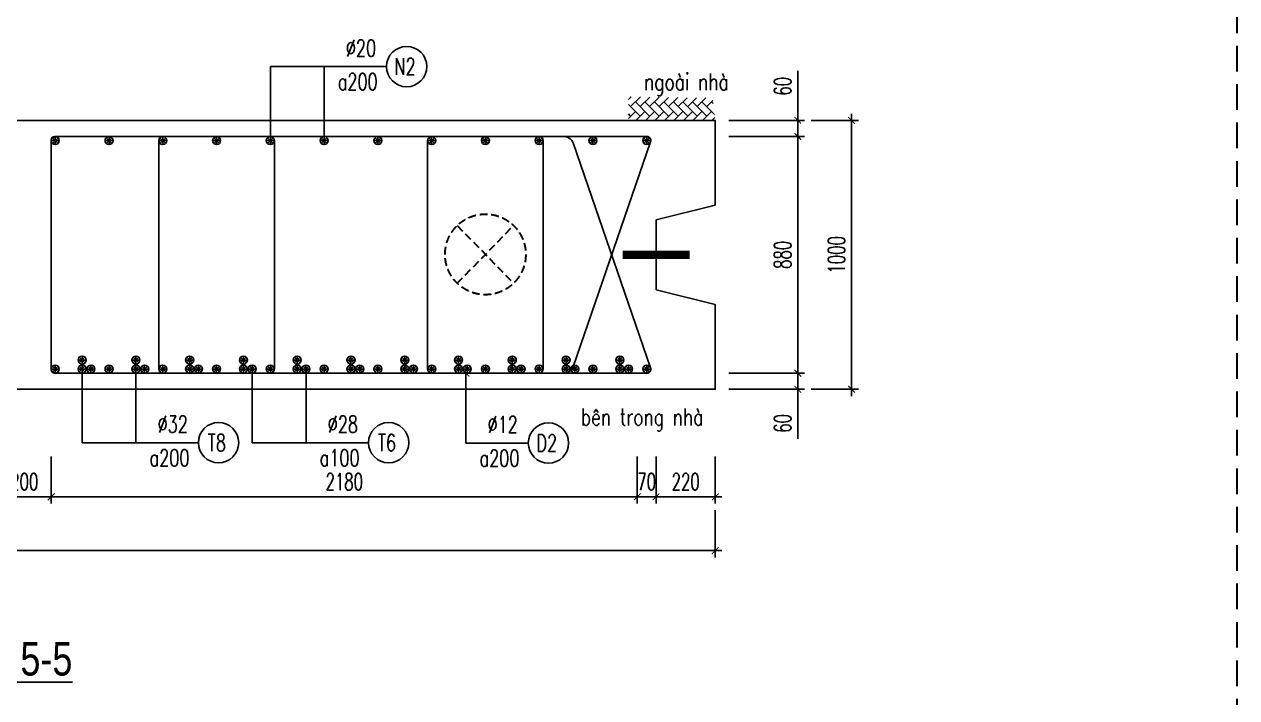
# Model space of a CAD drawing. Header units: millimetres. Extents: x -143483 to 1166745, y -1448440 to -1202244.
# Drawn here: x 283852 to 301892, y -1256170 to -1246150 of the extents above; entities that cross this region are included whole.
import ezdxf
from ezdxf.enums import TextEntityAlignment as Align

# ---------------------------------------------------------------- set-up
doc = ezdxf.new("R2010")
doc.units = ezdxf.units.MM
doc.header["$LTSCALE"] = 30
doc.header["$PDMODE"] = 3
doc.linetypes.add('DASHED', pattern=[19.05, 12.7, -6.35])
doc.layers.get('0').update_dxf_attribs({"lineweight": 9})
doc.layers.get('Defpoints').update_dxf_attribs({"lineweight": 9})
for name, color, linetype in [('ccu11-Cotthep', 9, 'Continuous'), ('ccu11-Dim', 8, 'Continuous'), ('ccu11-Hatch', 8, 'Continuous'), ('ccu11-Text', 31, 'Continuous'), ('ccu11-Thay', 7, 'Continuous'), ('ccu11-Thep', 4, 'Continuous'), ('ccu11-Thep doc', 4, 'Continuous'), ('ccu11-Thepdai', 6, 'Continuous')]:
    doc.layers.add(name, color=color, linetype=linetype)
doc.layers.add('ccu11-Khuat', color=9, linetype='DASHED', lineweight=30)
doc.layers.add('Vicom_thep doc', color=1, linetype='Continuous', lineweight=35)
doc.styles.add('ccu11-dim', font='vnsimli.shx', dxfattribs={"width": 0.65, "bigfont": 'bigfont.shx'})
doc.styles.add('ccu11-VnAvH-B', font='VHAVANB.TTF')
doc.styles.add('ccu11-vnsimli', font='vnsimli.shx', dxfattribs={"width": 0.8, "bigfont": 'vns.shx'})
doc.styles.add('ccu11-vnsimple', font='vnsimple.shx', dxfattribs={"bigfont": 'bigfont.shx'})
doc.styles.add('ccu11_simli', font='vnsimli.shx', dxfattribs={"width": 0.8})
doc.dimstyles.new('ccu11-100', dxfattribs={"dimscale": 100, "dimtxt": 2.5, "dimasz": 1, "dimexe": 1, "dimexo": 2, "dimgap": 1, "dimtad": 1, "dimdec": 0, "dimdsep": 46, "dimtxsty": 'ccu11-dim', "dimblk": 'ARCHTICK', "dimcen": -1, "dimdle": 1, "dimclrd": 256, "dimclre": 256, "dimclrt": 3, "dimadec": 0, "dimazin": 2, "dimtfac": 0.1, "dimtdec": 0, "dimtmove": 0, "dimatfit": 1, "dimldrblk": 'ARCHTICK', "dimfxl": 0, "dimtvp": 0.833333, "dimtolj": 1, "dimtzin": 12, "dimarcsym": 0})
doc.dimstyles.new('ccu11-100x4', dxfattribs={"dimscale": 100, "dimtxt": 2.5, "dimasz": 1, "dimexe": 1, "dimexo": 2, "dimgap": 1, "dimtad": 1, "dimdec": 0, "dimlfac": 0.25, "dimdsep": 46, "dimtxsty": 'ccu11-dim', "dimblk": 'ARCHTICK', "dimcen": -1, "dimdle": 1, "dimclrd": 256, "dimclre": 256, "dimclrt": 3, "dimadec": 0, "dimazin": 2, "dimtfac": 0.1, "dimtdec": 0, "dimtmove": 0, "dimatfit": 1, "dimldrblk": 'ARCHTICK', "dimfxl": 0, "dimtvp": 0.833333, "dimtolj": 1, "dimtzin": 12, "dimarcsym": 0})

# ---------------------------------------------------------------- blocks, each defined once
blk = doc.blocks.new('MCT')
at = {"ltscale": 0.005}
for p, q in [((-0.49, 0), (0.49, 0)), ((0.35, -0.35), (-0.35, 0.35)), ((-0.35, -0.35), (0.35, 0.35)), ((0, -0.49), (0, 0.49))]:
    blk.add_line(p, q, dxfattribs=at)
blk.add_circle((0, 0), 0.492, dxfattribs=at)
blk = doc.blocks.new('*U1443')
at = {"layer": 'ccu11-Thep doc', "xscale": -121.9200000001001, "yscale": 121.9200000001001, "zscale": 121.92, "rotation": 270}
blk.add_blockref('MCT', (0, 0), dxfattribs=at)
blk = doc.blocks.new('*U1419')
at = {"layer": 'ccu11-Thep doc', "color": 0, "linetype": 'ByBlock', "lineweight": -2, "transparency": 16777216}
for p in [(0, 0), (800, 0), (1600, 0), (2400, 0), (3200, 0), (4000, 0), (4800, 0), (5600, 0), (6400, 0), (7200, 0), (8000, 0)]:
    blk.add_blockref('*U1443', p, dxfattribs=at)
blk = doc.blocks.new('*U1420')
at = {"layer": 'ccu11-Thep doc', "xscale": -121.9200000001001, "yscale": 121.9200000001001, "zscale": 121.92, "rotation": 270}
blk.add_blockref('MCT', (0, 0), dxfattribs=at)
blk = doc.blocks.new('*U1421')
at = {"layer": 'ccu11-Thep doc', "color": 0, "linetype": 'ByBlock', "lineweight": -2, "transparency": 16777216}
for p in [(0, 0), (800, 0), (1600, 0), (2400, 0), (3200, 0), (4000, 0), (4800, 0), (5600, 0), (6400, 0), (7200, 0), (8000, 0)]:
    blk.add_blockref('*U1420', p, dxfattribs=at)
blk = doc.blocks.new('_ARCHTICK')
at = {"color": 0, "linetype": 'ByBlock', "const_width": 0.15}
blk.add_lwpolyline([(-0.5, -0.5), (0.5, 0.5)], dxfattribs=at)
blk = doc.blocks.new('*D2631')
at = {"layer": 'ccu11-Dim', "linetype": 'ByBlock', "lineweight": -2, "ltscale": 30, "transparency": 16777216}
for p, q in [((293253, -1252581), (293253, -1253281)), ((294133, -1252581), (294133, -1253281)), ((294233, -1253181), (293153, -1253181))]:
    blk.add_line(p, q, dxfattribs=at)
at = {"layer": 'Defpoints', "color": 0, "linetype": 'ByBlock', "ltscale": 30, "transparency": 16777216}
for p in [(293253, -1252381), (294133, -1252381), (293253, -1253181)]:
    blk.add_point(p, dxfattribs=at)
at = {"layer": 'ccu11-Dim', "linetype": 'ByBlock', "lineweight": -2, "ltscale": 30, "transparency": 16777216, "xscale": 100, "yscale": 100, "zscale": 100, "rotation": 180}
blk.add_blockref('_ARCHTICK', (293253, -1253181), dxfattribs=at)
at = {"layer": 'ccu11-Dim', "linetype": 'ByBlock', "lineweight": -2, "ltscale": 30, "transparency": 16777216, "xscale": 100, "yscale": 100, "zscale": 100}
blk.add_blockref('_ARCHTICK', (294133, -1253181), dxfattribs=at)
at = {"layer": 'ccu11-Dim', "color": 3, "linetype": 'ByBlock', "ltscale": 30, "transparency": 16777216, "insert": (293693, -1252956), "char_height": 250, "attachment_point": 5, "style": 'ccu11-dim'}
blk.add_mtext('\\A1;220', dxfattribs=at)
blk = doc.blocks.new('*D2632')
at = {"layer": 'ccu11-Dim', "linetype": 'ByBlock', "lineweight": -2, "ltscale": 30, "transparency": 16777216}
for p, q in [((292973, -1252581), (292973, -1253281)), ((293253, -1252581), (293253, -1253281)), ((292973, -1253181), (292873, -1253181)), ((293253, -1253181), (292973, -1253181)), ((293253, -1253181), (293353, -1253181))]:
    blk.add_line(p, q, dxfattribs=at)
at = {"layer": 'Defpoints', "color": 0, "linetype": 'ByBlock', "ltscale": 30, "transparency": 16777216}
for p in [(292973, -1252381), (293253, -1252381), (292973, -1253181)]:
    blk.add_point(p, dxfattribs=at)
at = {"layer": 'ccu11-Dim', "linetype": 'ByBlock', "lineweight": -2, "ltscale": 30, "transparency": 16777216, "xscale": 100, "yscale": 100, "zscale": 100}
blk.add_blockref('_ARCHTICK', (292973, -1253181), dxfattribs=at)
at = {"layer": 'ccu11-Dim', "linetype": 'ByBlock', "lineweight": -2, "ltscale": 30, "transparency": 16777216, "xscale": 100, "yscale": 100, "zscale": 100, "rotation": 180}
blk.add_blockref('_ARCHTICK', (293253, -1253181), dxfattribs=at)
at = {"layer": 'ccu11-Dim', "color": 3, "linetype": 'ByBlock', "ltscale": 30, "transparency": 16777216, "insert": (293113, -1252956), "char_height": 250, "attachment_point": 5, "style": 'ccu11-dim'}
blk.add_mtext('\\A1;70', dxfattribs=at)
blk = doc.blocks.new('*D2633')
at = {"layer": 'ccu11-Dim', "linetype": 'ByBlock', "lineweight": -2, "ltscale": 30, "transparency": 16777216}
for p, q in [((283452, -1252581), (283452, -1253281)), ((284252, -1252581), (284252, -1253281)), ((283352, -1253181), (284352, -1253181))]:
    blk.add_line(p, q, dxfattribs=at)
at = {"layer": 'Defpoints', "color": 0, "linetype": 'ByBlock', "ltscale": 30, "transparency": 16777216}
for p in [(283452, -1252381), (284252, -1252381), (284252, -1253181)]:
    blk.add_point(p, dxfattribs=at)
at = {"layer": 'ccu11-Dim', "linetype": 'ByBlock', "lineweight": -2, "ltscale": 30, "transparency": 16777216, "xscale": 100, "yscale": 100, "zscale": 100, "rotation": 180}
blk.add_blockref('_ARCHTICK', (283452, -1253181), dxfattribs=at)
at = {"layer": 'ccu11-Dim', "linetype": 'ByBlock', "lineweight": -2, "ltscale": 30, "transparency": 16777216, "xscale": 100, "yscale": 100, "zscale": 100}
blk.add_blockref('_ARCHTICK', (284252, -1253181), dxfattribs=at)
at = {"layer": 'ccu11-Dim', "color": 3, "linetype": 'ByBlock', "ltscale": 30, "transparency": 16777216, "insert": (283852, -1252956), "char_height": 250, "attachment_point": 5, "style": 'ccu11-dim'}
blk.add_mtext('\\A1;200', dxfattribs=at)
blk = doc.blocks.new('*D2634')
at = {"layer": 'ccu11-Dim', "linetype": 'ByBlock', "lineweight": -2, "ltscale": 30, "transparency": 16777216}
for p, q in [((284252, -1252581), (284252, -1253281)), ((292973, -1252581), (292973, -1253281)), ((284152, -1253181), (293073, -1253181))]:
    blk.add_line(p, q, dxfattribs=at)
at = {"layer": 'Defpoints', "color": 0, "linetype": 'ByBlock', "ltscale": 30, "transparency": 16777216}
for p in [(284252, -1252381), (292973, -1252381), (292973, -1253181)]:
    blk.add_point(p, dxfattribs=at)
at = {"layer": 'ccu11-Dim', "linetype": 'ByBlock', "lineweight": -2, "ltscale": 30, "transparency": 16777216, "xscale": 100, "yscale": 100, "zscale": 100, "rotation": 180}
blk.add_blockref('_ARCHTICK', (284252, -1253181), dxfattribs=at)
at = {"layer": 'ccu11-Dim', "linetype": 'ByBlock', "lineweight": -2, "ltscale": 30, "transparency": 16777216, "xscale": 100, "yscale": 100, "zscale": 100}
blk.add_blockref('_ARCHTICK', (292973, -1253181), dxfattribs=at)
at = {"layer": 'ccu11-Dim', "color": 3, "linetype": 'ByBlock', "ltscale": 30, "transparency": 16777216, "insert": (288613, -1252956), "char_height": 250, "attachment_point": 5, "style": 'ccu11-dim'}
blk.add_mtext('\\A1;2180', dxfattribs=at)
blk = doc.blocks.new('SHD')
at = {"layer": 'ccu11-Cotthep'}
blk.add_circle((300, 0), 300, dxfattribs=at)
at = {"layer": 'ccu11-Cotthep', "color": 31, "style": 'ccu11_simli', "width": 0.8}
blk.add_attdef('DK', text='', height=250, dxfattribs=at).set_placement((-101, 65), align=Align.BOTTOM_RIGHT)
blk.add_attdef('KH', text='', height=250, dxfattribs=at).set_placement((300, 0), align=Align.MIDDLE)
blk.add_attdef('KC', text='', height=250, dxfattribs=at).set_placement((-101, -142), align=Align.TOP_RIGHT)
blk = doc.blocks.new('*D2635')
at = {"layer": 'ccu11-Dim', "linetype": 'ByBlock', "lineweight": -2, "ltscale": 30, "transparency": 16777216}
for p, q in [((295362, -1247581), (295362, -1246841)), ((294333, -1247581), (295462, -1247581)), ((295362, -1247821), (295362, -1247581)), ((294333, -1247821), (295462, -1247821)), ((295362, -1247821), (295362, -1247921))]:
    blk.add_line(p, q, dxfattribs=at)
at = {"layer": 'Defpoints', "color": 0, "linetype": 'ByBlock', "ltscale": 30, "transparency": 16777216}
for p in [(294133, -1247581), (294133, -1247821), (295362, -1247821)]:
    blk.add_point(p, dxfattribs=at)
at = {"layer": 'ccu11-Dim', "linetype": 'ByBlock', "lineweight": -2, "ltscale": 30, "transparency": 16777216, "xscale": 100, "yscale": 100, "zscale": 100}
for p, rotation in [((295362, -1247581), 270), ((295362, -1247821), 90)]:
    blk.add_blockref('_ARCHTICK', p, dxfattribs=dict(at, rotation=rotation))
at = {"layer": 'ccu11-Dim', "color": 3, "linetype": 'ByBlock', "ltscale": 30, "transparency": 16777216, "insert": (295137, -1247073), "char_height": 250, "attachment_point": 5, "rotation": 90, "style": 'ccu11-dim'}
blk.add_mtext('\\A1;60', dxfattribs=at)
blk = doc.blocks.new('*D2636')
at = {"layer": 'ccu11-Dim', "linetype": 'ByBlock', "lineweight": -2, "ltscale": 30, "transparency": 16777216}
for p, q in [((294333, -1247821), (295462, -1247821)), ((295362, -1247721), (295362, -1251441)), ((294333, -1251341), (295462, -1251341))]:
    blk.add_line(p, q, dxfattribs=at)
at = {"layer": 'Defpoints', "color": 0, "linetype": 'ByBlock', "ltscale": 30, "transparency": 16777216}
for p in [(294133, -1247821), (294133, -1251341), (295362, -1251341)]:
    blk.add_point(p, dxfattribs=at)
at = {"layer": 'ccu11-Dim', "linetype": 'ByBlock', "lineweight": -2, "ltscale": 30, "transparency": 16777216, "xscale": 100, "yscale": 100, "zscale": 100}
for p, rotation in [((295362, -1247821), 90), ((295362, -1251341), 270)]:
    blk.add_blockref('_ARCHTICK', p, dxfattribs=dict(at, rotation=rotation))
at = {"layer": 'ccu11-Dim', "color": 3, "linetype": 'ByBlock', "ltscale": 30, "transparency": 16777216, "insert": (295137, -1249581), "char_height": 250, "attachment_point": 5, "rotation": 90, "style": 'ccu11-dim'}
blk.add_mtext('\\A1;880', dxfattribs=at)
blk = doc.blocks.new('*D2637')
at = {"layer": 'ccu11-Dim', "linetype": 'ByBlock', "lineweight": -2, "ltscale": 30, "transparency": 16777216}
for p, q in [((295362, -1251341), (295362, -1251241)), ((294333, -1251341), (295462, -1251341)), ((295362, -1251341), (295362, -1251581)), ((294333, -1251581), (295462, -1251581)), ((295362, -1251581), (295362, -1252320))]:
    blk.add_line(p, q, dxfattribs=at)
at = {"layer": 'Defpoints', "color": 0, "linetype": 'ByBlock', "ltscale": 30, "transparency": 16777216}
for p in [(294133, -1251341), (295362, -1251341), (294133, -1251581)]:
    blk.add_point(p, dxfattribs=at)
at = {"layer": 'ccu11-Dim', "linetype": 'ByBlock', "lineweight": -2, "ltscale": 30, "transparency": 16777216, "xscale": 100, "yscale": 100, "zscale": 100}
for p, rotation in [((295362, -1251341), 270), ((295362, -1251581), 90)]:
    blk.add_blockref('_ARCHTICK', p, dxfattribs=dict(at, rotation=rotation))
at = {"layer": 'ccu11-Dim', "color": 3, "linetype": 'ByBlock', "ltscale": 30, "transparency": 16777216, "insert": (295137, -1252089), "char_height": 250, "attachment_point": 5, "rotation": 90, "style": 'ccu11-dim'}
blk.add_mtext('\\A1;60', dxfattribs=at)
blk = doc.blocks.new('*D2638')
at = {"layer": 'ccu11-Dim', "linetype": 'ByBlock', "lineweight": -2, "ltscale": 30, "transparency": 16777216}
for p, q in [((296162, -1247481), (296162, -1251681)), ((295562, -1247581), (296262, -1247581)), ((295562, -1251581), (296262, -1251581))]:
    blk.add_line(p, q, dxfattribs=at)
at = {"layer": 'Defpoints', "color": 0, "linetype": 'ByBlock', "ltscale": 30, "transparency": 16777216}
for p in [(295362, -1247581), (295362, -1251581), (296162, -1251581)]:
    blk.add_point(p, dxfattribs=at)
at = {"layer": 'ccu11-Dim', "linetype": 'ByBlock', "lineweight": -2, "ltscale": 30, "transparency": 16777216, "xscale": 100, "yscale": 100, "zscale": 100}
for p, rotation in [((296162, -1247581), 90), ((296162, -1251581), 270)]:
    blk.add_blockref('_ARCHTICK', p, dxfattribs=dict(at, rotation=rotation))
at = {"layer": 'ccu11-Dim', "color": 3, "linetype": 'ByBlock', "ltscale": 30, "transparency": 16777216, "insert": (295937, -1249581), "char_height": 250, "attachment_point": 5, "rotation": 90, "style": 'ccu11-dim'}
blk.add_mtext('\\A1;1000', dxfattribs=at)
blk = doc.blocks.new('ccu11_block_thep')
at = {"layer": 'ccu11-Thep', "color": 3}
for p, q in [((-0.4, 0), (0.4, 0)), ((-0.28, 0.28), (0.28, -0.28)), ((0.28, 0.28), (-0.28, -0.28)), ((0, 0.4), (0, -0.4))]:
    blk.add_line(p, q, dxfattribs=at)
at = {"layer": 'ccu11-Thep', "color": 1, "const_width": 0.0667}
blk.add_lwpolyline([(-0.4, 0, 1), (0.4, 0, 1), (-0.4, 0, 1)], format="xyb", dxfattribs=at)
at = {"layer": 'ccu11-Thep', "color": 1}
blk.add_circle((0, 0), 0.4, dxfattribs=at)
blk = doc.blocks.new('*U1424')
at = {"layer": 'Vicom_thep doc', "xscale": -150, "yscale": 150, "zscale": 150, "rotation": 180}
blk.add_blockref('ccu11_block_thep', (0, 0), dxfattribs=at)
blk = doc.blocks.new('*U1425')
at = {"layer": 'ccu11-Thep doc', "color": 0, "linetype": 'ByBlock', "lineweight": -2, "transparency": 16777216}
for p in [(0, 0), (800, 0), (1600, 0), (2400, 0), (3200, 0), (4000, 0), (4800, 0), (5600, 0), (6400, 0), (7200, 0), (8000, 0)]:
    blk.add_blockref('*U1424', p, dxfattribs=at)
blk = doc.blocks.new('*U1428')
at = {"layer": 'Vicom_thep doc', "xscale": -150, "yscale": 150, "zscale": 150, "rotation": 180}
blk.add_blockref('ccu11_block_thep', (0, 0), dxfattribs=at)
blk = doc.blocks.new('*U1429')
at = {"layer": 'ccu11-Thep doc', "color": 0, "linetype": 'ByBlock', "lineweight": -2, "transparency": 16777216}
for p in [(0, 0), (800, 0), (1600, 0), (2400, 0), (3200, 0), (4000, 0), (4800, 0), (5600, 0), (6400, 0), (7200, 0), (8000, 0)]:
    blk.add_blockref('*U1428', p, dxfattribs=at)
blk = doc.blocks.new('*U1481')
at = {"layer": 'Vicom_thep doc', "xscale": -150, "yscale": 150, "zscale": 150, "rotation": 180}
blk.add_blockref('ccu11_block_thep', (0, 0), dxfattribs=at)
blk = doc.blocks.new('*U1482')
at = {"layer": 'ccu11-Thep doc', "color": 0, "linetype": 'ByBlock', "lineweight": -2, "transparency": 16777216}
for p in [(0, 0), (800, 0), (1600, 0), (2400, 0), (3200, 0), (4000, 0), (4800, 0), (5600, 0), (6400, 0), (7200, 0), (8000, 0)]:
    blk.add_blockref('*U1481', p, dxfattribs=at)
blk = doc.blocks.new('*D2491')
at = {"layer": 'ccu11-Dim', "linetype": 'ByBlock', "lineweight": -2, "ltscale": 30, "transparency": 16777216}
for p, q in [((272101, -1253381), (272101, -1254081)), ((294133, -1253381), (294133, -1254081)), ((272001, -1253981), (294233, -1253981))]:
    blk.add_line(p, q, dxfattribs=at)
at = {"layer": 'Defpoints', "color": 0, "linetype": 'ByBlock', "ltscale": 30, "transparency": 16777216}
for p in [(272101, -1253181), (294133, -1253181), (294133, -1253981)]:
    blk.add_point(p, dxfattribs=at)
at = {"layer": 'ccu11-Dim', "linetype": 'ByBlock', "lineweight": -2, "ltscale": 30, "transparency": 16777216, "xscale": 100, "yscale": 100, "zscale": 100, "rotation": 180}
blk.add_blockref('_ARCHTICK', (272101, -1253981), dxfattribs=at)
at = {"layer": 'ccu11-Dim', "linetype": 'ByBlock', "lineweight": -2, "ltscale": 30, "transparency": 16777216, "xscale": 100, "yscale": 100, "zscale": 100}
blk.add_blockref('_ARCHTICK', (294133, -1253981), dxfattribs=at)
at = {"layer": 'ccu11-Dim', "color": 3, "linetype": 'ByBlock', "ltscale": 30, "transparency": 16777216, "insert": (283117, -1253756), "char_height": 250, "attachment_point": 5, "style": 'ccu11-dim'}
blk.add_mtext('\\A1;5508', dxfattribs=at)

msp = doc.modelspace()

# ---------------------------------------------------------------- hatches: boundary and pattern name
at = {"layer": 'ccu11-Hatch', "ltscale": 10}
h = msp.add_hatch(dxfattribs=at)
h.set_pattern_fill('AR-HBONE', color=256, scale=25, angle=270, style=0)
h.set_pattern_definition([(45, (-2969009.52, 528875.63), (141.4213562, 4e-14), [300, -100]), (315, (-2968938.81, 528946.34), (141.4213562, 4e-14), [300, -100])])
h.paths.add_polyline_path([(292840.98, -1247227.84), (292840.98, -1247580.56), (294133.34, -1247580.56), (294090.48, -1247249.26)])

# ---------------------------------------------------------------- linework, layer by layer
at = {"layer": 'ccu11-Khuat'}
msp.add_line((301892.29, -1211609.82), (301892.29, -1268677.68), dxfattribs=at)
at = {"layer": 'ccu11-Khuat', "ltscale": 0.3}
for p, q in [((290294.22, -1249144.85), (291132.46, -1250003.55)), ((290294.22, -1250003.55), (291132.46, -1249144.85))]:
    msp.add_line(p, q, dxfattribs=at)
msp.add_circle((290713.34, -1249574.2), 600, dxfattribs=at)
at = {"layer": 'ccu11-Thay'}
for p, q in [((294133.34, -1248840.56), (294133.34, -1247580.56)), ((293253.57, -1249060.56), (294133.34, -1248840.56)), ((293253.57, -1250100.56), (293253.57, -1249060.56)), ((294133.34, -1250320.56), (293253.57, -1250100.56)), ((294133.34, -1251580.56), (294133.34, -1250320.56))]:
    msp.add_line(p, q, dxfattribs=at)
msp.add_lwpolyline([(272101.34, -1251580.56), (294133.34, -1251580.56), (294133.34, -1250320.56), (293253.57, -1250100.56), (293253.57, -1249060.56), (294133.34, -1248840.56), (294133.34, -1247580.56), (272101.34, -1247580.56), (272101.34, -1248840.56), (271221.57, -1249060.56), (271221.57, -1250100.56), (272101.34, -1250320.56)], close=True, dxfattribs=at)
at = {"layer": 'ccu11-Thep', "const_width": 120}
msp.add_lwpolyline([(292753.34, -1249580.56), (293753.34, -1249580.56)], dxfattribs=at)
at = {"layer": 'ccu11-Thepdai'}
for points in [[(291185.14, -1247820.56), (291905.61, -1247820.56, -0.23620228), (292017.37, -1247913.31), (293171.25, -1251260.06, -0.5204497), (293114.86, -1251340.56), (284303.34, -1251340.56, -0.41421356), (284253.34, -1251290.56), (284253.34, -1247870.56, -0.41421356), (284303.34, -1247820.56), (293114.86, -1247820.56, -0.5204497), (293171.25, -1247901.06), (292017.37, -1251247.81, -0.23620228), (291905.61, -1251340.56), (291185.14, -1251340.56)], [(286333.34, -1247820.56), (285913.34, -1247820.56, 0.41421356), (285853.34, -1247880.56), (285853.34, -1251280.56, 0.41421356), (285913.34, -1251340.56), (286333.34, -1251340.56)], [(287093.34, -1247820.56), (287513.34, -1247820.56, -0.41421356), (287573.34, -1247880.56), (287573.34, -1251280.56, -0.41421356), (287513.34, -1251340.56), (287093.34, -1251340.56)], [(290333.34, -1247820.56), (289913.34, -1247820.56, 0.41421356), (289853.34, -1247880.56), (289853.34, -1251280.56, 0.41421356), (289913.34, -1251340.56), (290333.34, -1251340.56)], [(291093.34, -1247820.56), (291513.34, -1247820.56, -0.41421356), (291573.34, -1247880.56), (291573.34, -1251280.56, -0.41421356), (291513.34, -1251340.56), (291093.34, -1251340.56)]]:
    msp.add_lwpolyline(points, format="xyb", dxfattribs=at)

# ---------------------------------------------------------------- block references
at = {"layer": 'ccu11-Cotthep'}
ref = msp.add_blockref('SHD', (289242.34, -1246780.2), dxfattribs=at)
ref.add_attrib('KH', 'N2', dxfattribs={"color": 31, "height": 250, "style": 'ccu11-vnsimple', "width": 0.7}).set_placement((289517.34, -1246780.2), align=Align.MIDDLE_CENTER)
ref.add_attrib('KC', 'a200', dxfattribs={"color": 31, "height": 250, "style": 'ccu11-vnsimple', "width": 0.7}).set_placement((288813.76, -1246880.2), align=Align.TOP_CENTER)
ref.add_attrib('DK', '`20', dxfattribs={"color": 31, "height": 250, "style": 'ccu11-vnsimple', "width": 0.7}).set_placement((288861.56, -1246705.2), align=Align.BOTTOM_CENTER)
ref = msp.add_blockref('SHD', (286442.34, -1252375.92), dxfattribs=at)
ref.add_attrib('KH', 'T8', dxfattribs={"color": 31, "height": 250, "style": 'ccu11-vnsimple', "width": 0.7}).set_placement((286717.34, -1252375.92), align=Align.MIDDLE_CENTER)
ref.add_attrib('KC', 'a200', dxfattribs={"color": 31, "height": 250, "style": 'ccu11-vnsimple', "width": 0.7}).set_placement((286013.76, -1252475.92), align=Align.TOP_CENTER)
ref.add_attrib('DK', '`32', dxfattribs={"color": 31, "height": 250, "style": 'ccu11-vnsimple', "width": 0.7}).set_placement((286061.56, -1252300.92), align=Align.BOTTOM_CENTER)
ref = msp.add_blockref('SHD', (288973.34, -1252375.92), dxfattribs=at)
ref.add_attrib('KH', 'T6', dxfattribs={"color": 31, "height": 250, "style": 'ccu11-vnsimple', "width": 0.7}).set_placement((289248.34, -1252375.92), align=Align.MIDDLE_CENTER)
ref.add_attrib('KC', 'a100', dxfattribs={"color": 31, "height": 250, "style": 'ccu11-vnsimple', "width": 0.7}).set_placement((288544.76, -1252475.92), align=Align.TOP_CENTER)
ref.add_attrib('DK', '`28', dxfattribs={"color": 31, "height": 250, "style": 'ccu11-vnsimple', "width": 0.7}).set_placement((288592.56, -1252300.92), align=Align.BOTTOM_CENTER)
ref = msp.add_blockref('SHD', (291351.67, -1252380.92), dxfattribs=at)
ref.add_attrib('KH', 'D2', dxfattribs={"color": 31, "height": 250, "style": 'ccu11-vnsimple', "width": 0.7}).set_placement((291626.67, -1252380.92), align=Align.MIDDLE_CENTER)
ref.add_attrib('KC', 'a200', dxfattribs={"color": 31, "height": 250, "style": 'ccu11-vnsimple', "width": 0.7}).set_placement((290923.09, -1252480.92), align=Align.TOP_CENTER)
ref.add_attrib('DK', '`12', dxfattribs={"color": 31, "height": 250, "style": 'ccu11-vnsimple', "width": 0.7}).set_placement((290970.89, -1252305.92), align=Align.BOTTOM_CENTER)
at = {"layer": 'ccu11-Thep doc'}
for name, p in [('*U1419', (284313.34, -1247880.56)), ('*U1482', (284713.34, -1251146.51)), ('*U1425', (284713.34, -1251280.56)), ('*U1429', (284843.08, -1251280.56))]:
    msp.add_blockref(name, p, dxfattribs=at)
at = {"layer": 'ccu11-Thep doc', "xscale": 121.9200000001001, "yscale": 121.9200000001001, "zscale": 121.9200000001001, "rotation": 90.00000000000001}
for p in [(293113.69, -1247880.56), (293113.69, -1251280.56)]:
    msp.add_blockref('MCT', p, dxfattribs=at)
at = {"layer": 'ccu11-Thep doc', "xscale": -1, "rotation": 180}
msp.add_blockref('*U1421', (284313.34, -1251280.56), dxfattribs=at)

# ---------------------------------------------------------------- texts
at = {"layer": 'ccu11-Text', "linetype": 'Continuous', "style": 'ccu11-vnsimli', "width": 0.75}
for s, p in [('ngoµi nhµ', (293704.17, -1247132.42)), ('bªn trong nhµ', (293045.93, -1252119.03))]:
    msp.add_text(s, height=250, dxfattribs=at).set_placement(p, align=Align.CENTER)
at = {"layer": 'ccu11-Text', "color": 5, "style": 'ccu11-VnAvH-B', "width": 0.8}
msp.add_text('%%UmÆt c¾t 5-5', height=500, dxfattribs=at).set_placement((282933.34, -1255839.23), align=Align.CENTER)

# ---------------------------------------------------------------- dimensions: what is measured, and where the dimension line sits
at = {"layer": 'ccu11-Dim', "linetype": 'ByBlock', "ltscale": 30}
for base, p1, p2, angle, picture, middle in [((295361.74, -1247820.56), (294133.34, -1247580.56), (294133.34, -1247820.56), 90, '*D2635', (295361.74, -1247072.58)), ((295361.74, -1251340.56), (294133.34, -1251580.56), (294133.34, -1251340.56), 270, '*D2637', (295361.74, -1252088.55))]:
    dim = msp.add_linear_dim(base=base, p1=p1, p2=p2, angle=angle, dimstyle='ccu11-100x4', dxfattribs=at)
    dim.commit()
    dim.dimension.update_dxf_attribs({"geometry": picture, "text_midpoint": middle, "dimtype": 160})
dim = msp.add_linear_dim(base=(296161.74, -1251580.56), p1=(295361.74, -1247580.56), p2=(295361.74, -1251580.56), angle=90, dimstyle='ccu11-100x4', dxfattribs=at)
dim.commit()
dim.dimension.update_dxf_attribs({"geometry": '*D2638', "text_midpoint": (295936.74, -1249580.56)})
dim = msp.add_linear_dim(base=(295361.74, -1251340.56), p1=(294133.34, -1247820.56), p2=(294133.34, -1251340.56), angle=90, dimstyle='ccu11-100x4', override={"dimtmove": 1}, dxfattribs=at)
dim.commit()
dim.dimension.update_dxf_attribs({"geometry": '*D2636', "text_midpoint": (295136.74, -1249580.56)})
for base, p1, p2, picture, middle in [((284251.84, -1253180.92), (283451.84, -1252380.92), (284251.84, -1252380.92), '*D2633', (283851.84, -1252955.92)), ((292973.34, -1253180.92), (284251.84, -1252380.92), (292973.34, -1252380.92), '*D2634', (288612.59, -1252955.92)), ((293253.34, -1253180.92), (294133.34, -1252380.92), (293253.34, -1252380.92), '*D2631', (293693.34, -1252955.92)), ((294133.34, -1253980.92), (272101.34, -1253180.92), (294133.34, -1253180.92), '*D2491', (283117.34, -1253755.92))]:
    dim = msp.add_linear_dim(base=base, p1=p1, p2=p2, dimstyle='ccu11-100x4', dxfattribs=at)
    dim.commit()
    dim.dimension.update_dxf_attribs({"geometry": picture, "text_midpoint": middle})
dim = msp.add_linear_dim(base=(292973.34, -1253180.92), p1=(293253.34, -1252380.92), p2=(292973.34, -1252380.92), dimstyle='ccu11-100x4', override={"dimtix": 1}, dxfattribs=at)
dim.commit()
dim.dimension.update_dxf_attribs({"geometry": '*D2632', "text_midpoint": (293113.34, -1252955.92)})

# ---------------------------------------------------------------- leaders
at = {"layer": 'ccu11-Cotthep'}
for points in [[(287513.34, -1247880.56), (287513.34, -1246780.2), (289242.34, -1246780.2)], [(288313.34, -1247880.56), (288313.34, -1246780.2), (289242.34, -1246780.2)], [(284713.34, -1251275.56), (284713.34, -1252375.92), (286442.34, -1252375.92)], [(285513.34, -1251275.56), (285513.34, -1252375.92), (286442.34, -1252375.92)], [(287244.34, -1251275.56), (287244.34, -1252375.92), (288973.34, -1252375.92)], [(288044.34, -1251275.56), (288044.34, -1252375.92), (288973.34, -1252375.92)]]:
    msp.add_leader(points, dimstyle='ccu11-100', override={"dimasz": 1.5, "dimgap": 1, "dimtad": 0, "dimldrblk": 'None', "dimfxl": 3, "dimfxlon": 1, "dimtfill": 1, "dimarcsym": 1}, dxfattribs=at)
at = {"layer": 'ccu11-Cotthep', "linetype": 'ByBlock', "ltscale": 30}
msp.add_leader([(290422.67, -1251340.56), (290422.67, -1252380.92), (291351.67, -1252380.92)], dimstyle='ccu11-100x4', dxfattribs=at)

doc.saveas('drawing.dxf')
